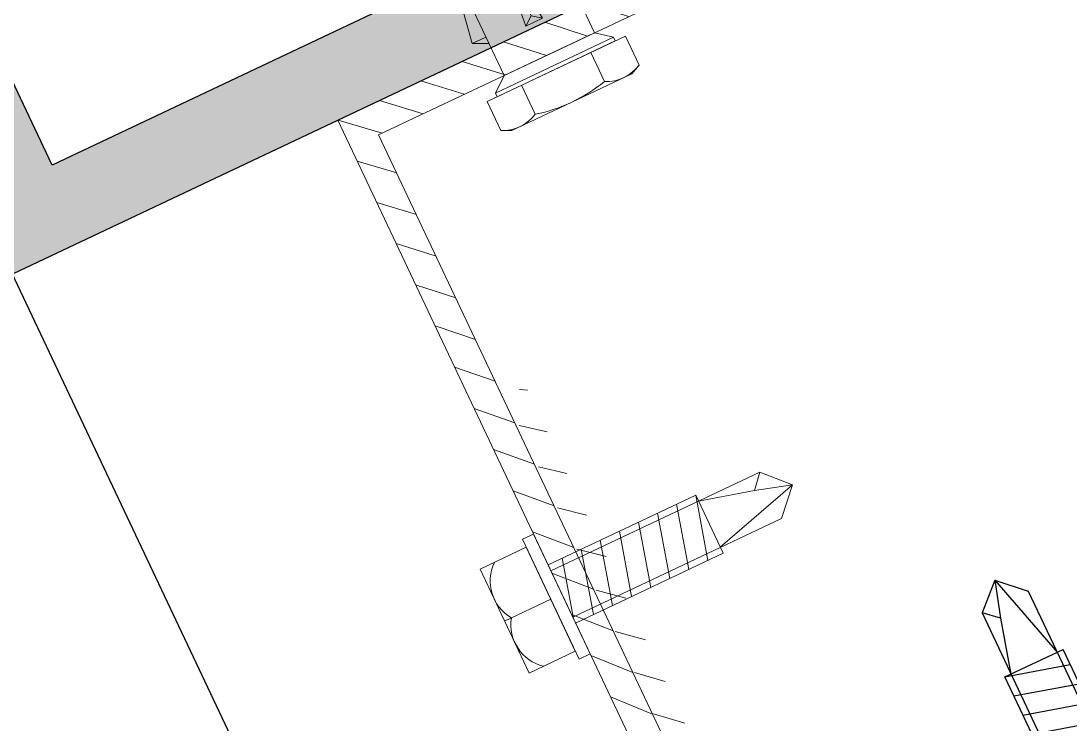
# Model space of a CAD drawing. Header units: metres. Extents: x 678805 to 1359287, y 2747329 to 5497370.
# Drawn here: x 679728.3508 to 679728.4536, y 2748700.9634 to 2748701.0323 of the extents above; entities that cross this region are included whole.
import ezdxf

# ---------------------------------------------------------------- set-up
doc = ezdxf.new("R2010")
doc.units = ezdxf.units.M
doc.linetypes.add('XREF_MON_SFT_TREES$0$HIDDEN', pattern=[0.375, 0.25, -0.125])
for name, color, linetype in [('00_XREF_MON_HSC_PAVEMENT', 7, 'Continuous'), ('00_XREF_TWQ_BUILDINGS', 7, 'Continuous'), ('00_XREF_TWQ_SFT_TREES', 7, 'Continuous'), ('XREF_MON_BUILDINGS$0$00-Modulos DEFINIDOS', 7, 'Continuous'), ('XREF_MON_BUILDINGS$0$02-L-01_Structure', 2, 'Continuous'), ('XREF_MON_BUILDINGS$0$02-L-01_Structure t2', 7, 'Continuous'), ('XREF_MON_BUILDINGS$0$02-L-01_Struture aux', 4, 'Continuous'), ('XREF_MON_BUILDINGS$0$02-L-Insulation', 252, 'Continuous'), ('XREF_MON_BUILDINGS$0$02-L-INT Panel', 5, 'Continuous'), ('XREF_MON_SFT_TREES$0$SL_TREE_CANOPY', 251, 'XREF_MON_SFT_TREES$0$HIDDEN')]:
    doc.layers.add(name, color=color, linetype=linetype)
for name, color, linetype, true_color in [('XREF_MON_BUILDINGS$0$0-WIPEOUTS', 7, 'Continuous', 0xffffff), ('XREF_MON_BUILDINGS$0$02-KL-06 Food_Kiosks', 7, 'Continuous', 0xdf5911), ('XREF_MON_SFT_TREES$0$SL_TREE_ALBIZIA_LEBBECK', 7, 'Continuous', 0xa3a300)]:
    doc.layers.add(name, color=color, linetype=linetype, true_color=true_color)
for name, color, linetype, lineweight in [('XREF_MON_BUILDINGS$0$02-H-251', 251, 'Continuous', 0), ('XREF_MON_BUILDINGS$0$02-L-01_Structure L', 7, 'Continuous', 5), ('XREF_MON_BUILDINGS$0$02-L-01_Structure T', 8, 'Continuous', 5)]:
    doc.layers.add(name, color=color, linetype=linetype, lineweight=lineweight)
doc.layers.add('XREF_MON_HSC_PAVEMENT$0$03-TR-Pavement_02_Sealed Gravel', color=7, linetype='Continuous', lineweight=5, true_color=0x38321e)
doc.layers.add('XREF_MON_HSC_PAVEMENT$0$03-TR-Pavement_06_Concrete Slab in situ', color=7, linetype='Continuous', lineweight=9, true_color=0xf7f7f7)
doc.layers.get('XREF_MON_BUILDINGS$0$02-KL-06 Food_Kiosks').off()
doc.layers.get('XREF_MON_SFT_TREES$0$SL_TREE_ALBIZIA_LEBBECK').off()
doc.linetypes.add('XREF_MON_BUILDINGS$0$BATTING', pattern='A,0.0001,-0.1,[134,ltypeshp.shx,S=0.1,R=0,X=-0.1,Y=0],-0.2,[134,ltypeshp.shx,S=0.1,R=180,X=0.1,Y=0],-0.1', length=0.4001)

# ---------------------------------------------------------------- blocks, each defined once
blk = doc.blocks.new('XREF_MON_BUILDINGS$0$modulo kiosco')
at = {"layer": 'XREF_MON_BUILDINGS$0$0-WIPEOUTS', "true_color": 0xfcfcfc}
h = blk.add_hatch(color=7, dxfattribs=at)
h.dxf.hatch_style = 1
h.paths.add_polyline_path([(119.6986085139215, -61.62058441969566), (119.6986085125245, -56.82058442011476), (124.4986085132696, -56.82058442058042), (124.4986085123383, -61.62058442132547)])
blk = doc.blocks.new('XREF_MON_BUILDINGS$0$PILAR STRUCTURE')
at = {"layer": 'XREF_MON_BUILDINGS$0$02-L-01_Structure', "linetype": 'Continuous'}
h = blk.add_hatch(dxfattribs=at)
h.set_pattern_fill('ANGLE', color=252)
h.set_pattern_definition([(0, (-144.6596111481284, 18.56842418532225), (0, 6.985), [5.08, -1.905]), (90, (-144.6596111481284, 18.56842418532225), (-6.985, 4.277078946022131e-16), [5.08, -1.905])])
h.paths.add_polyline_path([(-0.0800000000000125, -0.08000000000000185), (0.07999999999998408, -0.08000000000000185), (0.07999999999998408, 0.0799999999999983), (-0.0800000000000125, 0.0799999999999983)])
h.paths.add_polyline_path([(-0.07200000000000273, -0.07200000000000273), (0.0719999999999743, -0.07200000000000273), (0.0719999999999743, 0.07199999999999918), (-0.07200000000000273, 0.07199999999999918)], flags=16)
h = blk.add_hatch(color=252, dxfattribs=at)
h.dxf.hatch_style = 1
h.paths.add_polyline_path([(-0.07200000000000273, -0.07200000000000273), (0.0719999999999743, -0.07200000000000273), (0.0719999999999743, 0.07199999999999918), (-0.07200000000000273, 0.07199999999999918)], flags=16)
h.paths.add_polyline_path([(-0.0800000000000125, -0.08000000000000185), (0.07999999999998408, -0.08000000000000185), (0.07999999999998408, 0.0799999999999983), (-0.0800000000000125, 0.0799999999999983)])
for points in [[(-0.0800000000000125, -0.08000000000000185), (0.07999999999998408, -0.08000000000000185), (0.07999999999998408, 0.0799999999999983), (-0.0800000000000125, 0.0799999999999983)], [(-0.07200000000000273, -0.07200000000000273), (0.0719999999999743, -0.07200000000000273), (0.0719999999999743, 0.07199999999999918), (-0.07200000000000273, 0.07199999999999918)]]:
    blk.add_lwpolyline(points, close=True, dxfattribs=at)
blk = doc.blocks.new('XREF_MON_BUILDINGS$0$ULMA_Escuadra40x80_Seccion')
at = {"layer": 'XREF_MON_BUILDINGS$0$02-H-251', "ltscale": 125}
h = blk.add_hatch(dxfattribs=at)
h.set_pattern_fill('ANSI31', color=256, scale=0.001, angle=360, style=0)
h.set_pattern_definition([(45, (0, 0), (-0.002245064030267288, 0.002245064030267289), [])])
h.paths.add_polyline_path([(0, 0.0799999999994725), (0.002999999989697244, 0.0799999999994725), (0.002999999989697244, 0.002999999999701686), (0.03999999999359716, 0.002999999999701686), (0.03999999999359716, 0), (0, 0)])
at = {"layer": 'XREF_MON_BUILDINGS$0$02-L-01_Structure L', "linetype": 'Continuous'}
blk.add_lwpolyline([(0, 0.0799999999994725), (0.002999999989697244, 0.0799999999994725), (0.002999999989697244, 0.002999999999701686), (0.03999999999359716, 0.002999999999701686), (0.03999999999359716, 0), (0, 0)], close=True, dxfattribs=at)
blk = doc.blocks.new('XREF_MON_BUILDINGS$0$ULMA_Autotaladrante')
at = {"layer": 'XREF_MON_BUILDINGS$0$02-L-01_Structure T', "color": 252}
for p, q in [((0.006200000001172157, 0.005629165124673818), (0.001200000000153523, 0.005629165124673818)), ((0, 0.003150000000232467), (-0.01600000000325963, 0.003150000000232467)), ((-0.01600000000325963, -0.003149999999777719), (-0.01600000000325963, 0.003150000000232467)), ((-0.01600000000325963, -0.003149999999777719), (-0.01434631468237058, 0.003150000000232467)), ((-0.01393224676803584, -0.003149999999777719), (-0.01227856144714679, 0.003150000000232467)), ((-0.0118644935323573, -0.003149999999777719), (-0.01021080821146825, 0.003150000000232467)), ((-0.00979674029713351, -0.003149999999777719), (-0.008143054976244457, 0.003150000000232467)), ((-0.00772898706190972, -0.003149999999777719), (-0.006075301741020667, 0.003150000000232467)), ((-0.005661233826231182, -0.003149999999777719), (-0.004007548505342129, 0.003150000000232467)), ((-0.003593480591007392, -0.003149999999777719), (-0.001939795270118339, 0.003150000000232467)), ((-0.02500000000509317, 2.273736754432321e-13), (-0.02263469026956955, 0.00250000000005457)), ((-0.02500000000509317, 2.273736754432321e-13), (-0.01600000000325963, 0.00250000000005457)), ((-0.02263469026956955, 0.00250000000005457), (0, 0.00250000000005457)), ((-0.001525727355783602, -0.003149999999777719), (0, 0.002662522019363678)), ((-0.02500000000509317, 2.273736754432321e-13), (-0.02263469026956955, -0.002499999999599822)), ((-0.02500000000509317, 2.273736754432321e-13), (-0.02139930772136722, -0.001093663805477263)), ((0.006200000001172157, 2.273736754432321e-13), (0.001200000000153523, 2.273736754432321e-13)), ((-0.02139930772136722, -0.001093663805477263), (-0.02263469026956955, -0.002499999999599822)), ((-0.02139930772136722, -0.001093663805477263), (-0.01600000000325963, -0.002499999999599822)), ((-0.02263469026956955, -0.002499999999599822), (0, -0.002499999999599822)), ((0, -0.003149999999777719), (-0.01600000000325963, -0.003149999999777719)), ((0.006200000001172157, -0.005629165124219071), (0.001200000000153523, -0.005629165124219071))]:
    blk.add_line(p, q, dxfattribs=at)
for points in [[(0.001200000000153523, 0.006499999999959982), (0, 0.006499999999959982), (0, -0.006499999999732609), (0.001200000000153523, -0.006499999999732609)], [(0.006200000001172157, 0.005629165124673818), (0.001200000000153523, 0.005629165124673818), (0.001200000000153523, -0.005629165124219071), (0.006200000001172157, -0.005629165124219071)]]:
    blk.add_lwpolyline(points, close=True, dxfattribs=at)
for centre, start, end in [((0.001986085791031655, 0.002367525475847287), 325.8171883654993, 50.71596115511253), ((0.001986085791031655, -0.002366719792689764), 309.2667341381091, 34.16957033823044)]:
    blk.add_arc(centre, 0.004213914210367771, start, end, dxfattribs=at)
blk = doc.blocks.new('XREF_MON_BUILDINGS$0$ULMA_Montante VV')
at = {"layer": 'XREF_MON_BUILDINGS$0$02-H-251', "ltscale": 125}
h = blk.add_hatch(dxfattribs=at)
h.set_pattern_fill('ANSI31', color=256, scale=0.001, angle=450, style=0)
h.set_pattern_definition([(134.9999999999999, (-0.05125000000043656, -0.00250000000005457), (-0.002245064030267289, -0.002245064030267287), [])])
edge = h.paths.add_edge_path()
edge.add_line((-0.05095000000073924, -0.00250000000005457), (0.04844999999841093, -0.00250000000005457))
edge.add_arc((0.04844999999841093, -0.002200000000129876), 0.0003, 270, 360)
edge.add_line((0.04874999999992724, -0.002200000000129876), (0.04874999999992724, -0.0003000000001520675))
edge.add_arc((0.04844999999841093, -0.0003000000001520675), 0.0003, 0, 90)
edge.add_line((0.04844999999841093, 0), (0, 0))
edge.add_line((0, 0), (0, 0.05719999999996617))
edge.add_arc((-0.0003000000015163096, 0.05719999999996617), 0.0003, 0, 90)
edge.add_line((-0.0003000000015163096, 0.05749999999989086), (-0.002200000000811997, 0.05749999999989086))
edge.add_arc((-0.002200000000811997, 0.05719999999996617), 0.0003, 90, 180)
edge.add_line((-0.002500000000509317, 0.05719999999996617), (-0.002500000000509317, 0))
edge.add_line((-0.002500000000509317, 0), (-0.05095000000073924, 0))
edge.add_arc((-0.05095000000073924, -0.0003000000001520675), 0.0003, 90, 180)
edge.add_line((-0.05125000000043656, -0.0003000000001520675), (-0.05125000000043656, -0.002200000000129876))
edge.add_arc((-0.05095000000073924, -0.002200000000129876), 0.0003, 180, 270)
blk = doc.blocks.new('XREF_MON_BUILDINGS$0$modul 28 ulma')
at = {"layer": 'XREF_MON_BUILDINGS$0$02-L-Insulation', "linetype": 'XREF_MON_BUILDINGS$0$BATTING', "ltscale": 0.08}
blk.add_line((0.08666075814691553, 0.08663730668886907), (0.08666075814905091, 4.705362389799463), dxfattribs=at)
at = {"layer": 'XREF_MON_BUILDINGS$0$02-L-01_Structure', "linetype": 'Continuous', "xscale": -1, "rotation": 180}
blk.add_blockref('XREF_MON_BUILDINGS$0$PILAR STRUCTURE', (0.2000273918976969, 0.2000039404392675), dxfattribs=at)
at = {"layer": 'XREF_MON_BUILDINGS$0$02-L-01_Struture aux', "xscale": -1}
for name, p, rotation in [('XREF_MON_BUILDINGS$0$ULMA_Montante VV', (0.03123007770152554, 0.2140284142631024), 269.9999999998918), ('XREF_MON_BUILDINGS$0$ULMA_Autotaladrante', (0.06856457053766704, 0.2085284142746443), 89.99051789069786), ('XREF_MON_BUILDINGS$0$ULMA_Autotaladrante', (0.06856457053766701, 0.2085284142746443), 89.99051789069786), ('XREF_MON_BUILDINGS$0$ULMA_Escuadra40x80_Seccion', (0.1200273918946736, 0.211528439398137), 89.99999999989186)]:
    blk.add_blockref(name, p, dxfattribs=dict(at, rotation=rotation))
blk = doc.blocks.new('XREF_MON_BUILDINGS$0$ULMA_Anclaje fijacion a forjado y a cerramiento base')
at = {"layer": 'XREF_MON_BUILDINGS$0$02-L-01_Structure T', "linetype": 'Continuous'}
for p, q in [((0.001999999680265319, 0.007505513633077499), (0.0059194662826485, 0.007505513633077499)), ((0.001999999680265319, -0.007505513666728802), (0.001999999680265319, 0.007505513633077499)), ((0.006499999683001079, 0.00650000033328979), (0.0059194662826485, 0.007505513633077499)), ((-0.07549999996990664, 0.004900000054021802), (-0.06990192376542836, 0.006400000053872645)), ((-0.0605980761902174, 0.006400000053872645), (-0.06990192376542836, 0.006400000053872645)), ((-0.06990192376542836, 0.006400000053872645), (-0.06990192376542836, 0.006000000053973054)), ((-0.0605980761902174, 0.006400000053872645), (-0.0605980761902174, 0.006000000053973054)), ((-0.06059807618294144, 0.006400000053872645), (-0.05799999996816041, 0.004900000054021802)), ((-0.04149999997025589, 0.004900000054021802), (-0.03590192376577761, 0.006400000053872645)), ((-0.01999999996769475, 0.006400000053872645), (-0.03590192376577761, 0.006400000053872645)), ((-0.03590192376577761, 0.006400000053872645), (-0.03590192376577761, 0.006000000053973054)), ((-0.01999999996769475, 0.006400000053872645), (-0.01999999996769475, 0.006000000053973054)), ((-0.01849999996920815, 0.004900000054021802), (-0.01999999996769475, 0.006400000053872645)), ((-0.005200000319746323, 0.006399999982932059), (-0.01587305490102153, 0.004899999983081216)), ((-0.005199999970500357, 0.004900000054021802), (-0.005199999970500357, 0.006400000053872645)), ((-0.005199999970500357, 0.006400000053872645), (-0.004333974560722709, 0.004900000054021802)), ((0.001500000034866389, 0.006400000053872645), (2.91038304567337e-11, 0.004900000054021802)), ((0.002000000029511284, 0.006400000053872645), (0.001500000034866389, 0.006400000053872645)), ((0.001500000034866389, 5.411493475548923e-11), (0.001500000034866389, 0.006400000053872645)), ((0.002000000029511284, 5.411493475548923e-11), (0.002000000029511284, 0.006400000053872645)), ((0.006499999683001079, -0.006499999667084921), (0.006499999683001079, 0.00650000033328979)), ((-0.05990525586821605, 0.006000000053973054), (-0.07139474408904789, 0.006000000053973054)), ((-0.07139474408904789, 0.006000000053973054), (-0.07139474408904789, 0.004900000054021802)), ((-0.07139474408904789, 0.006000000053973054), (-0.07139474408904789, 0.004900000054021802)), ((-0.05990525586821605, 0.006000000053973054), (-0.05990525586821605, 0.004900000054021802)), ((-0.01959999997052364, 0.006000000053973054), (-0.03739474408939714, 0.006000000053973054)), ((-0.03739474408939714, 0.006000000053973054), (-0.03739474408939714, 0.004900000054021802)), ((-0.01959999997052364, 0.004900000054021802), (-0.01959999997052364, 0.006000000053973054)), ((-0.09499999996478437, 0.004900000054021802), (-0.09799999996903352, 0.001900000053865369)), ((-0.05639999997220002, 0.004900000040834129), (-0.09499999997206032, 0.004900000040834129)), ((-0.09500000016123522, 0.003800290978233534), (-0.09500000016123522, 0.004899999999906868)), ((-0.07599999997182749, 0.003600000040933082), (-0.07599999997182749, 0.004900000040834129)), ((-0.07549999996990664, 0.004266025754077418), (-0.07549999996990664, 0.004900000054021802)), ((-0.05702020314492984, 0.004400000053919939), (-0.07499999996798579, 0.004400000053919939)), ((-0.05799999999726424, 0.004899999999906868), (-0.05799999999726424, 0.004399999999805004)), ((-0.0569999999643187, 0.004600000053869735), (-0.0569999999643187, 0.004900000054021802)), ((-0.05639999997220002, 0.003000000040628947), (-0.05639999997220002, 0.004900000040834129)), ((-0.05479999996896368, 0.004900000040834129), (-0.05594999997265404, 0.004236047240738117)), ((-0.0539999999673455, 0.004900000040834129), (-0.05479999996896368, 0.004900000040834129)), ((-0.05479999996896368, 0.003000000040628947), (-0.05479999996896368, 0.004900000040834129)), ((-0.0539999999673455, 0.003000000040628947), (-0.0539999999673455, 0.004900000040834129)), ((-0.05239999997138511, 0.004900000040834129), (-0.05354999996779952, 0.004236047240738117)), ((-0.05239999997138511, 0.003000000040628947), (-0.05239999997138511, 0.004900000040834129)), ((-0.05159999996976694, 0.004900000040834129), (-0.05239999997138511, 0.004900000040834129)), ((-0.05159999996976694, 0.003000000040628947), (-0.05159999996976694, 0.004900000040834129)), ((-0.04999999997380655, 0.004900000040834129), (-0.05114999997022096, 0.004236047240738117)), ((-0.04919999997218838, 0.004900000040834129), (-0.04999999997380655, 0.004900000040834129)), ((-0.04999999997380655, 0.003000000040628947), (-0.04999999997380655, 0.004900000040834129)), ((-0.04919999997218838, 0.003000000040628947), (-0.04919999997218838, 0.004900000040834129)), ((-0.04759999996895203, 0.004900000040834129), (-0.0487499999726424, 0.004236047240738117)), ((-0.04759999996895203, 0.003000000040628947), (-0.04759999996895203, 0.004900000040834129)), ((-0.04679999996733386, 0.004900000040834129), (-0.04759999996895203, 0.004900000040834129)), ((-0.04679999996733386, 0.003000000040628947), (-0.04679999996733386, 0.004900000040834129)), ((-0.04519999997137347, 0.004900000040834129), (-0.04634999996778788, 0.004236047240738117)), ((-0.0443999999697553, 0.004900000040834129), (-0.04519999997137347, 0.004900000040834129)), ((-0.04519999997137347, 0.003000000040628947), (-0.04519999997137347, 0.004900000040834129)), ((-0.0443999999697553, 0.003000000040628947), (-0.0443999999697553, 0.004900000040834129)), ((-0.04279999997379491, 0.004900000040834129), (-0.04394999997020932, 0.004236047240738117)), ((2.91038304567337e-11, 0.004900000054021802), (-0.04279999996651895, 0.004900000054021802)), ((-0.04279999997379491, 0.003000000040628947), (-0.04279999997379491, 0.004900000040834129)), ((-0.04199999996490078, 0.004900000054021802), (-0.04199999996490078, 0.002243997654204577)), ((-0.04149999997025589, 0.004266025478955271), (-0.04149999997025589, 0.004900000054021802)), ((-0.017520182816952, 0.004400000053919939), (-0.04099999996833503, 0.004400000053919939)), ((-0.01849999996920815, 0.004900000054021802), (-0.01849999996920815, 0.004400000053919939)), ((-0.01749999996536644, 0.004900000054021802), (-0.01749999996536644, 0.001469047654154565)), ((2.91038304567337e-11, 5.411493475548923e-11), (2.91038304567337e-11, 0.004900000054021802)), ((-0.09500000016123522, 0.003800290978233534), (-0.09800000016548438, 0.001649701530368475)), ((-0.09800000016548438, 0.0009425947491763509), (-0.09500000016123522, 0.00309318419704141)), ((-0.07949999999982538, 0.003800290978233534), (-0.09500000016123522, 0.003800290978233534)), ((-0.07950095342675922, 0.00309318419704141), (-0.09500000000116415, 0.00309318419704141)), ((-0.09500000016123522, 0.001212165931974596), (-0.09500000016123522, 0.00309318419704141)), ((-0.07921132486808347, 0.003735412722562614), (-0.07949999999982538, 0.003800290978233534)), ((-0.07949999999982538, 0.00309318419704141), (-0.07921132486808347, 0.003158062453167076)), ((-0.07899999999790452, 0.003446737587637472), (-0.07921132486808347, 0.003735412722562614)), ((-0.07921132486808347, 0.003158062453167076), (-0.07899999999790452, 0.003446737587637472)), ((-0.05799999996816041, 0.003600000054120756), (-0.07597979684214806, 0.003600000054120756)), ((-0.01849999996920815, 0.003600000054120756), (-0.04197979586751899, 0.003600000054120756)), ((0.001999999680265319, 0.003752758733298833), (0.0059194662826485, 0.003752758733298833)), ((-0.04279999997379491, 0.003000000040628947), (-0.07679999997344567, 0.003000000040628947)), ((-0.07679999997344567, 0.0004999963407499308), (-0.07679999997344567, 0.003000000040628947)), ((-0.07519999997020932, 0.0004999878656235524), (-0.07519999997020932, 0.003000000040628947)), ((-0.07439999996859115, 0.000499983615554811), (-0.07439999996859115, 0.003000000040628947)), ((-0.07279999997263076, 0.0004999751408831798), (-0.07279999997263076, 0.003000000040628947)), ((-0.07199999997101258, 0.0004999709158255428), (-0.07199999997101258, 0.003000000040628947)), ((-0.07039999996777624, 0.0007838919409550726), (-0.07039999996777624, 0.003000000040628947)), ((-0.06959999997343402, 0.003000000040628947), (-0.06959999997343402, -3.774075094042928e-05)), ((-0.06799999997019768, 0.001888627379230456), (-0.06799999997019768, 0.003000000054271368)), ((-0.0671999999685795, 0.002098475703860458), (-0.0671999999685795, 0.003000000054271368)), ((-0.0671999999685795, 0.001074557454103342), (-0.0671999999685795, 0.002098475703860458)), ((-0.06559999996534316, 0.002250000054118573), (-0.06559999996534316, 0.003000000054271368)), ((-0.06559999996534316, 0.001250000053914846), (-0.06559999996534316, 0.002250000054118573)), ((-0.06479999997100094, 0.002250000054118573), (-0.06479999997100094, 0.003000000054271368)), ((-0.06479999997100094, 0.001250000053914846), (-0.06479999997100094, 0.002250000054118573)), ((-0.0631999999677646, 0.002250000054118573), (-0.0631999999677646, 0.003000000054271368)), ((-0.0631999999677646, 0.001250000053914846), (-0.0631999999677646, 0.002250000054118573)), ((-0.05863006513391156, 0.002250000000458385), (-0.06250000033469405, 0.002250000000458385)), ((-0.06239999996614642, 0.002250000054118573), (-0.06239999996614642, 0.003000000054271368)), ((-0.06079999997018604, 0.002250000054118573), (-0.06079999997018604, 0.003000000054271368)), ((-0.05999999996856786, 0.002250000054118573), (-0.05999999996856786, 0.003000000054271368)), ((-0.05839999996533152, 0.002246470569389203), (-0.05839999996533152, 0.003000000054271368)), ((-0.0575999999709893, 0.002178927737077174), (-0.0575999999709893, 0.003000000054271368)), ((-0.05599999996775296, 0.001773728350144665), (-0.05599999996775296, 0.003000000054271368)), ((-0.05519999996613478, 0.001419681868355838), (-0.05519999996613478, 0.003000000054271368)), ((-0.05359999997017439, 0.0003147642983094556), (-0.05359999997017439, 0.003000000040628947)), ((-0.05279999996855622, 4.092726157978177e-11), (-0.05279999996855622, 0.003000000040628947)), ((-0.05119999997259583, 4.092726157978177e-11), (-0.05119999997259583, 0.003000000040628947)), ((-0.05039999997097766, 4.092726157978177e-11), (-0.05039999997097766, 0.003000000040628947)), ((-0.04879999996774131, 0.002250000054118573), (-0.04879999996774131, 0.003000000054271368)), ((-0.04879999996774131, 0.001250000053914846), (-0.04879999996774131, 0.00262500005419497)), ((-0.0479999999733991, 4.092726157978177e-11), (-0.0479999999733991, 0.003000000040628947)), ((-0.04238871808775002, 0.002249999982723239), (-0.04750000033527613, 0.002249999982723239)), ((-0.04639999997016275, 0.002250000054118573), (-0.04639999997016275, 0.003000000054271368)), ((-0.04559999996854458, 0.002250000054118573), (-0.04559999996854458, 0.003000000054271368)), ((-0.04399999996530823, 0.002250000054118573), (-0.04399999996530823, 0.003000000054271368)), ((-0.04399999996530823, 0.002250000054118573), (-0.04399999996530823, 0.003000000054271368)), ((-0.09799999996903352, 5.411493475548923e-11), (-0.09799999996903352, 0.001900000053865369)), ((-0.09500000000116415, 0.001212165931974596), (-0.09598054861999117, 0.0003815084141933767)), ((-0.08050000000366708, 0.001212165931974596), (-0.09500000000116415, 0.001212165931974596)), ((-0.08050000031653326, 0.0007878340506977111), (-0.08050000031653326, 0.001212165915148944)), ((-0.06799999997019768, 0.0008294746289720933), (-0.06799999997019768, 0.001888627379230456)), ((-0.0671999999685795, 4.092726157978177e-11), (-0.0671999999685795, 0.001074557440915669)), ((-0.06559999997261912, 4.092726157978177e-11), (-0.06559999997261912, 0.001250000040727173)), ((-0.06479999997100094, 4.092726157978177e-11), (-0.06479999997100094, 0.001250000040727173)), ((-0.0631999999677646, 4.092726157978177e-11), (-0.0631999999677646, 0.001250000040727173)), ((-0.05863006513391156, 0.001250000000254659), (-0.06249989908974385, 0.001250000000254659)), ((-0.06239999997342238, 4.092726157978177e-11), (-0.06239999997342238, 0.001250000040727173)), ((-0.06079999997018604, 4.092726157978177e-11), (-0.06079999997018604, 0.001250000040727173)), ((-0.05999999996856786, 4.092726157978177e-11), (-0.05999999996856786, 0.001250000040727173)), ((-0.05839999997260747, 4.092726157978177e-11), (-0.05839999997260747, 0.001245927241143363)), ((-0.0575999999709893, -0.002999999959229172), (-0.0575999999709893, 0.001167863121281698)), ((-0.04879999996774131, 4.092726157978177e-11), (-0.04879999996774131, 0.001250000040727173)), ((-0.04238871799316257, 0.001249999982974259), (-0.04749997836916009, 0.001249999982974259)), ((-0.04639999997016275, 4.092726157978177e-11), (-0.04639999997016275, 0.001250000040727173)), ((-0.04559999996854458, 4.092726157978177e-11), (-0.04559999996854458, 0.001250000040727173)), ((-0.04399999997258419, 4.092726157978177e-11), (-0.04399999997258419, 0.001250000040727173)), ((-0.04399999997258419, 4.092726157978177e-11), (-0.04399999997258419, 0.001250000040727173)), ((-0.04199999996490078, 0.001243073279056262), (-0.04199999996490078, 0.0009690476540527015)), ((-0.09799999999813735, 0), (-0.09799999999813735, -0.001900000000205182)), ((-0.07238871805748204, 0.0005000000005566108), (-0.07750000029773219, 0.0005000000005566108)), ((-0.07238871783920331, 0.0005000000005566108), (-0.07749997821520083, 0.0005000000005566108)), ((-0.07039999996777624, 0.0002553429039835464), (-0.07039999996777624, 0.0007838919541427458)), ((-0.06799999997019768, 4.092726157978177e-11), (-0.06799999997019768, 0.0008294746157844202)), ((-0.06799999997019768, 4.092726157978177e-11), (-0.06799999997019768, -0.0007950077156237967)), ((-0.0671999999685795, 4.092726157978177e-11), (-0.0671999999685795, -0.001052696669376019)), ((-0.06559999997261912, 4.092726157978177e-11), (-0.06559999997261912, -0.001249999959327397)), ((-0.06479999997100094, 4.092726157978177e-11), (-0.06479999997100094, -0.001249999959327397)), ((-0.0631999999677646, 4.092726157978177e-11), (-0.0631999999677646, -0.001249999959327397)), ((-0.06239999997342238, 4.092726157978177e-11), (-0.06239999997342238, -0.001249999959327397)), ((-0.06079999997018604, 4.092726157978177e-11), (-0.06079999997018604, -0.001249999959327397)), ((-0.05999999996856786, 4.092726157978177e-11), (-0.05999999996856786, -0.002999999959229172)), ((-0.05839999997260747, 4.092726157978177e-11), (-0.05839999997260747, -0.002999999959229172)), ((-0.05599999996775296, 4.092726157978177e-11), (-0.05599999996775296, 0.0006941365782040521)), ((-0.05599999996775296, 4.092726157978177e-11), (-0.05599999996775296, -0.002999999959229172)), ((-0.05519999997341074, 0.0002712911496018933), (-0.05519999997341074, -0.002999999959229172)), ((-0.05279999996855622, 4.092726157978177e-11), (-0.05279999996855622, -0.0002712910677473701)), ((-0.05119999997259583, 4.092726157978177e-11), (-0.05119999997259583, -0.0009957987340385444)), ((-0.05039999997097766, 4.092726157978177e-11), (-0.05039999997097766, -0.001172616259282222)), ((-0.04879999996774131, 4.092726157978177e-11), (-0.04879999996774131, -0.001249999959327397)), ((-0.0479999999733991, 4.092726157978177e-11), (-0.0479999999733991, -0.001249999959327397)), ((-0.04639999997016275, 4.092726157978177e-11), (-0.04639999997016275, -0.001249999959327397)), ((-0.04559999996854458, 4.092726157978177e-11), (-0.04559999996854458, -0.001249999959327397)), ((-0.04399999997258419, 4.092726157978177e-11), (-0.04399999997258419, -0.001249999959327397)), ((-0.04399999997258419, 4.092726157978177e-11), (-0.04399999997258419, -0.002999999959229172)), ((-0.04049836142075947, 0.0009690476540527015), (-0.04197979586751899, 0.0009690476540527015)), ((-0.03124687392119085, 0.0009690476540527015), (-0.03803526836418314, 0.0009690476540527015)), ((-0.03186602826463059, 0.0004999956327083055), (-0.03561142804392148, 0.0005000794471925474)), ((-0.03561128240835387, 0.0005000000001018634), (-0.03186602558707818, 0.0005000000001018634)), ((-0.02819999996427214, 0.0009690476540527015), (-0.03075312601140467, 0.0009690476540527015)), ((-0.02819999996427214, 0.0009690476540527015), (-0.02799999996932456, 0.0007690476541029057)), ((-0.02819999996427214, 0.0009690476540527015), (-0.02819999996427214, -0.003599999945890886)), ((-0.02779999996710103, 0.0009690476540527015), (-0.02799999996932456, 0.0007690476541029057)), ((-0.02799999996932456, 0.0007690476541029057), (-0.02799999996932456, -0.003599999945890886)), ((-0.02779999996710103, 0.0009690476540527015), (-0.02779999996710103, -0.003599999945890886)), ((-0.01799999996728729, 0.0009690476540527015), (-0.02779999996710103, 0.0009690476540527015)), ((-0.004333974917244632, 0.000915883743800805), (-0.01587305490102153, -1.682565198279917e-11)), ((-0.01587305455177557, 5.411493475548923e-11), (-0.005199999970500357, 5.411493475548923e-11)), ((-0.004333974560722709, 0.0009158838147413917), (-0.005199999970500357, 5.411493475548923e-11)), ((-0.004333974560722709, -0.0009158837065115222), (-0.005199999970500357, 5.411493475548923e-11)), ((-0.004333974560722709, -0.0009158837065115222), (-0.004333974560722709, 0.0009158838147413917)), ((0, 0), (0, -0.004899999999906868)), ((0.001499999998486601, 0), (0.001499999998486601, -0.006400000000212458)), ((0.002000000000407454, 0), (0.002000000000407454, -0.006400000000212458)), ((-0.09799999999813735, -0.0009425947491763509), (-0.09500000000116415, -0.003093184197496157)), ((-0.09500000000116415, -0.001212165932429343), (-0.09598054861999117, -0.0003815084141933767)), ((-0.07238871791923884, -0.0005000000001018634), (-0.07750000016676495, -0.0005000000001018634)), ((-0.07238871795561863, -0.0004999999991923687), (-0.07749997833161615, -0.0004999999991923687)), ((-0.07679999997344567, -0.0004999999591746018), (-0.07679999997344567, -0.002999999959229172)), ((-0.07519999997020932, -0.0004999999591746018), (-0.07519999997020932, -0.002999999959229172)), ((-0.07439999996859115, -0.0004999999591746018), (-0.07439999996859115, -0.002999999959229172)), ((-0.07279999997263076, -0.0004999999591746018), (-0.07279999997263076, -0.002999999959229172)), ((-0.07199999997101258, -0.0004999999591746018), (-0.07199999997101258, -0.002999999959229172)), ((-0.07039999996777624, -0.0008117044189930311), (-0.07039999996777624, -0.002999999959229172)), ((-0.05359999997017439, -0.0009432666124666866), (-0.05359999997017439, -0.002999999959229172)), ((-0.0318660280900076, -0.0004999956499887048), (-0.0356114278692985, -0.0005000794649276941)), ((-0.03561128252476919, -0.0004999999991923687), (-0.03186602571076946, -0.0004999999991923687)), ((-0.004333974917244632, -0.0009158837774521089), (-0.01587305490102153, -1.682565198279917e-11)), ((-0.09500000000116415, -0.003800290978688281), (-0.09799999999813735, -0.001649701530368475)), ((-0.09500000000116415, -0.004899999999906868), (-0.09799999999813735, -0.001900000000205182)), ((-0.09499999997206032, -0.001212165891502082), (-0.09499999997206032, -0.003093184156568896)), ((-0.08249999999679858, -0.001212165932429343), (-0.09500000000116415, -0.001212165932429343)), ((-0.06960000032267999, -0.001128624259763455), (-0.06960000032267999, -0.003000000016982085)), ((-0.06799999997019768, -0.001859274363141594), (-0.06799999997019768, -0.002999999946041498)), ((-0.06049997165246168, -0.001250034919394238), (-0.06561142800637754, -0.001249920534974081)), ((-0.05279999996855622, -0.001419681760580715), (-0.05279999996855622, -0.002999999946041498)), ((-0.05119999996531988, -0.002030796920735156), (-0.05119999996531988, -0.002999999946041498)), ((-0.04550000053859549, -0.001249999999799911), (-0.04936993554292712, -0.001249999999799911)), ((-0.04279999998107087, -0.003000000000156433), (-0.07679999998072162, -0.003000000000156433)), ((-0.0671999999685795, -0.002079642608805443), (-0.0671999999685795, -0.002999999946041498)), ((-0.0656112825818127, -0.002249999999548891), (-0.06049998287926428, -0.002249999999548891)), ((-0.06559999996534316, -0.002249999945888703), (-0.06559999996534316, -0.002999999946041498)), ((-0.06479999997100094, -0.002249999945888703), (-0.06479999997100094, -0.002999999946041498)), ((-0.0631999999677646, -0.002249999945888703), (-0.0631999999677646, -0.002999999946041498)), ((-0.06239999996614642, -0.002249999945888703), (-0.06239999996614642, -0.002999999946041498)), ((-0.06079999997018604, -0.002249999945888703), (-0.06079999997018604, -0.002999999946041498)), ((-0.05639999997947598, -0.003000000000156433), (-0.05639999997947598, -0.004899999999906868)), ((-0.05479999998351559, -0.003000000000156433), (-0.05479999998351559, -0.004899999999906868)), ((-0.05399999998189742, -0.003000000000156433), (-0.05399999998189742, -0.004899999999906868)), ((-0.05239999997138511, -0.002999999979692802), (-0.05239999997138511, -0.004899999979897984)), ((-0.05159999996976694, -0.002999999979692802), (-0.05159999996976694, -0.004899999979897984)), ((-0.05039999997097766, -0.002183035096095409), (-0.05039999997097766, -0.002999999946041498)), ((-0.04999999997380655, -0.002999999979692802), (-0.04999999997380655, -0.004899999979897984)), ((-0.04550000033486867, -0.002249999999548891), (-0.04936993554292712, -0.002249999999548891)), ((-0.04919999997218838, -0.002999999979692802), (-0.04919999997218838, -0.004899999979897984)), ((-0.04879999996774131, -0.002249999945888703), (-0.04879999996774131, -0.002999999946041498)), ((-0.04799999996612314, -0.002249999945888703), (-0.04799999996612314, -0.002999999946041498)), ((-0.04759999996895203, -0.002999999959229172), (-0.04759999996895203, -0.004899999959434354)), ((-0.04679999996733386, -0.002999999959229172), (-0.04679999996733386, -0.004899999959434354)), ((-0.04639999997016275, -0.002249999945888703), (-0.04639999997016275, -0.002999999946041498)), ((-0.04559999996854458, -0.002249999945888703), (-0.04559999996854458, -0.002999999946041498)), ((-0.04519999997137347, -0.002999999959229172), (-0.04519999997137347, -0.004899999959434354)), ((-0.0443999999697553, -0.002999999959229172), (-0.0443999999697553, -0.004899999959434354)), ((-0.04399999996530823, -0.002249999945888703), (-0.04399999996530823, -0.002999999946041498)), ((-0.04279999997379491, -0.002999999959229172), (-0.04279999997379491, -0.004899999959434354)), ((-0.07950095342675922, -0.003093184197496157), (-0.09500000000116415, -0.003093184197496157)), ((-0.09499999997206032, -0.003800290937761019), (-0.09499999997206032, -0.004899999959434354)), ((-0.07949999983975431, -0.003800290978688281), (-0.09500000000116415, -0.003800290978688281)), ((-0.07921132486808347, -0.003158062453621824), (-0.07949999999982538, -0.003093184197496157)), ((-0.07949999999982538, -0.003800290978688281), (-0.07921132486808347, -0.003735412722562614)), ((-0.07899999999790452, -0.003446737588092219), (-0.07921132486808347, -0.003158062453621824)), ((-0.07921132486808347, -0.003735412722562614), (-0.07899999999790452, -0.003446737588092219)), ((-0.07599999997910345, -0.003600000000005821), (-0.07599999997910345, -0.004899999999906868)), ((-0.05797979587805457, -0.003600000000005821), (-0.07597979685669998, -0.003600000000005821)), ((-0.0419999999794527, -0.003600000000005821), (-0.0419999999794527, -0.004899999999906868)), ((-0.01849999999831198, -0.003600000000005821), (-0.04197979589662282, -0.003600000000005821)), ((0.001999999680265319, -0.003752755266759777), (0.0059194662826485, -0.003752755266759777)), ((-0.05639999997947598, -0.004899999999906868), (-0.09499999997933628, -0.004899999999906868)), ((-0.07549999999901047, -0.004266025699962483), (-0.07549999999901047, -0.004899999999906868)), ((-0.07549999999901047, -0.004899999999906868), (-0.06990192380180815, -0.006400000000212458)), ((-0.05699999997887062, -0.004400000000259752), (-0.0749999999825377, -0.004400000000259752)), ((-0.07139474408904789, -0.004899999945791933), (-0.07139474408904789, -0.005999999945743184)), ((-0.07139474408904789, -0.004899999945791933), (-0.07139474408904789, -0.005999999945743184)), ((-0.0605980761902174, -0.006399999946097523), (-0.05799999996816041, -0.004899999945791933)), ((-0.05990525586821605, -0.004899999945791933), (-0.05990525586821605, -0.005999999945743184)), ((-0.05799999999726424, -0.004400000000259752), (-0.05799999999726424, -0.004899999999906868)), ((-0.05699999997887062, -0.004400000000259752), (-0.05699999997887062, -0.004899999999906868)), ((-0.05479999998351559, -0.004899999999906868), (-0.05594999997993, -0.004236047200265602)), ((-0.05399999998189742, -0.004899999999906868), (-0.05479999998351559, -0.004899999999906868)), ((-0.05239999997138511, -0.004899999979897984), (-0.05354999998235144, -0.004236047179801972)), ((-0.05159999996976694, -0.004899999979897984), (-0.05239999997138511, -0.004899999979897984)), ((-0.04999999997380655, -0.004899999979897984), (-0.05114999997022096, -0.004236047179801972)), ((-0.04919999997218838, -0.004899999979897984), (-0.04999999997380655, -0.004899999979897984)), ((-0.04759999996895203, -0.004899999959434354), (-0.0487499999726424, -0.004236047159338341)), ((-0.04679999996733386, -0.004899999959434354), (-0.04759999996895203, -0.004899999959434354)), ((-0.04519999997137347, -0.004899999959434354), (-0.04634999996778788, -0.004236047159338341)), ((-0.0443999999697553, -0.004899999959434354), (-0.04519999997137347, -0.004899999959434354)), ((-0.04279999998107087, -0.004899999999906868), (-0.04394999997748528, -0.004236047200265602)), ((2.91038304567337e-11, -0.004899999945791933), (-0.04279999996651895, -0.004899999945791933)), ((-0.04149999999935972, -0.004266025425295084), (-0.04149999999935972, -0.004899999999906868)), ((-0.04149999999935972, -0.004899999999906868), (-0.0359019238021574, -0.006400000000212458)), ((-0.01752018285333179, -0.004400000000259752), (-0.04099999999743886, -0.004400000000259752)), ((-0.03739474408939714, -0.004899999945791933), (-0.03739474408939714, -0.005999999945743184)), ((-0.01849999996920815, -0.004899999945791933), (-0.01999999996769475, -0.006399999946097523)), ((-0.01959999997052364, -0.004899999945791933), (-0.01959999997052364, -0.005999999945743184)), ((-0.01849999999831198, -0.004400000000259752), (-0.01849999999831198, -0.004899999999906868)), ((-0.01750000000174623, -0.004600000000209548), (-0.01750000000174623, -0.004899999999906868)), ((-0.005199999970500357, -0.006399999946097523), (-0.01587305455177557, -0.004899999945791933)), ((-0.005199999970500357, -0.004899999945791933), (-0.005199999970500357, -0.006399999946097523)), ((-0.005199999970500357, -0.006399999946097523), (-0.004333974560722709, -0.004899999945791933)), ((0.001499999998486601, -0.006400000000212458), (0, -0.004899999999906868)), ((-0.05990525586821605, -0.005999999945743184), (-0.07139474408904789, -0.005999999945743184)), ((-0.06990192376542836, -0.005999999945743184), (-0.06990192376542836, -0.006399999946097523)), ((-0.0605980761902174, -0.005999999945743184), (-0.0605980761902174, -0.006399999946097523)), ((-0.01959999997052364, -0.005999999945743184), (-0.03739474408939714, -0.005999999945743184)), ((-0.03590192376577761, -0.005999999945743184), (-0.03590192376577761, -0.006399999946097523)), ((-0.01999999996769475, -0.005999999945743184), (-0.01999999996769475, -0.006399999946097523)), ((-0.0605980761902174, -0.006399999946097523), (-0.06990192376542836, -0.006399999946097523)), ((-0.01999999996769475, -0.006399999946097523), (-0.03590192376577761, -0.006399999946097523)), ((0.002000000000407454, -0.006400000000212458), (0.001499999998486601, -0.006400000000212458)), ((0.006499999683001079, -0.006499999667084921), (0.0059194662826485, -0.007505512966872629)), ((0.001999999680265319, -0.007505513666728802), (0.0059194662826485, -0.007505513666728802))]:
    blk.add_line(p, q, dxfattribs=at)
for centre, radius, start, end in [((0.003177357582899276, 0.005629136232983001), 0.003322642399999999, 325.6168396574897, 34.38315982743712), ((-0.06949999996868428, 0.006000000053973054), 0.001, 179.9999995831184, 2.240738939747224e-06), ((-0.06709999996382976, 0.006000000053973054), 0.001, 179.9999995831184, 2.240738939747224e-06), ((-0.0646999999662512, 0.006000000053973054), 0.001, 179.9999995831184, 2.240738939747224e-06), ((-0.06229999996867264, 0.006000000053973054), 0.001, 179.9999995831184, 2.240738939747224e-06), ((-0.03549999996903352, 0.006000000053973054), 0.001, 179.9999995831184, 2.240738939747224e-06), ((-0.03549999996903352, 0.006000000053973054), 0.001, 179.9999995831184, 2.240738939747224e-06), ((-0.0326999999670079, 0.006000000053973054), 0.001, 180, 2.657620602956009e-06), ((-0.02989999996498227, 0.006000000053973054), 0.001, 180, 2.657620602956009e-06), ((-0.0270999999702326, 0.006000000053973054), 0.001, 180, 2.657620602956009e-06), ((-0.02429999996820698, 0.006000000053973054), 0.001, 180, 2.657620602956009e-06), ((-0.02149999996618135, 0.006000000053973054), 0.001, 180, 2.657620602956009e-06), ((-0.07502020407264354, 0.00340000005417096), 0.0009999999999999996, 90.00000125064498, 168.46304173404), ((-0.05799999996816041, 0.004600000053869735), 0.001, 269.9999983324734, 2.657620602956009e-06), ((-0.0560999999725027, 0.004495854840570246), 0.0002999999999999972, 179.9999995831184, 299.9999996018432), ((-0.05369999996764818, 0.004495854854212666), 0.0002999999999999972, 179.9999995831184, 299.9999996018432), ((-0.05129999997006962, 0.004495854840570246), 0.0002999999999999972, 179.9999995831184, 299.9999996018432), ((-0.04889999997249106, 0.004495854840570246), 0.0002999999999999972, 179.9999995831184, 299.9999996018432), ((-0.04649999996763654, 0.004495854840570246), 0.0002999999999999972, 179.9999995831184, 299.9999996018432), ((-0.04409999997005798, 0.004495854840570246), 0.0002999999999999972, 180, 299.9999997058804), ((-0.04099999996833503, 0.00340000005417096), 0.0009999999999999996, 90.00000125064498, 168.46304173404), ((-0.01849999996920815, 0.004600000053869735), 0.001, 269.9999983324734, 2.657620602956009e-06), ((-0.005919788716710173, 1.733042154228315e-09), 0.0124197884, 342.4126448496456, 17.58735477779235), ((-0.06250000033469405, 0.001750000000356522), 0.0004999999999999998, 90.00000208440834, 270.0116013998847), ((-0.0604999827046413, 0.001750017459926312), 0.0004999825401999999, 270.0012777422978, 90.00000416881663), ((-0.05863006513391156, -0.005249999999705324), 0.007499999999999999, 48.5903778450324, 90.00000166752666), ((-0.04750000032072421, 0.001749999982621375), 0.0004999999999999998, 90.00000208440834, 270.0025200496549), ((-0.04550000016024569, 0.001749999999901775), 0.0005, 269.9999754039819, 90.00000125064498), ((-0.04238871808775002, -0.00525000001744047), 0.007500000000000002, 61.0463102315051, 90), ((-0.05863006495928857, -0.005249999999705324), 0.006500000000000001, 48.5903778450324, 90.00000166752666), ((-0.04238871803681832, -0.005249999999250576), 0.006500000000000002, 61.04631409580072, 90), ((-0.03561128258297686, 0.007000157855600264), 0.006500000000000001, 241.0463102315051, 269.9987176720039), ((-0.01799999996728729, 0.001469047654154565), 0.0004999999999999998, 269.9999983324734, 2.657620602956009e-06), ((-0.09565735931391828, 0), 0.000499999999999996, 130.2691184803775, 229.7308815196225), ((-0.08250000031694071, 0.0007878340506977111), 0.002, 270, 0), ((-0.07750000016676495, 4.547473508864641e-13), 0.0004999999999999999, 89.9974799503451, 269.9999979155917), ((-0.07750000028318027, 4.547473508864641e-13), 0.0005, 90.00000208440834, 270.0025200496549), ((-0.07238871805748204, -0.006999999999607098), 0.007500000000000002, 61.0463102315051, 90), ((-0.05863006511208368, 0.005249999982879672), 0.006499999999999996, 306.1289274904188, 311.4096221549676), ((-0.04936993552837521, -0.005250000016985723), 0.007499999999999999, 128.1222900908017, 131.4096221549676), ((-0.04936993554292712, 0.005250000000614818), 0.006499999999999997, 228.5903778450324, 270), ((-0.03561128252476919, 0.007000157873790158), 0.007499999999999998, 241.0463007414357, 270), ((-0.03561128240835387, -0.007000157872880663), 0.0075, 90, 111.0361103108176), ((-0.03100000016274862, 0), 0.001000000000000001, 209.9997091887205, 149.9999981873691), ((-0.03100000032281969, 2.819433575496078e-11), 0.001000000000000001, 210.0000018126309, 150.0002908112796), ((-0.07238871791923884, 0.007000000000061846), 0.0075, 270, 291.0394696438425), ((-0.07238871809386183, -0.006999999999607098), 0.006499999999999999, 61.04631409580072, 90), ((-0.06561128254543291, 0.005250157873433636), 0.006500000000000001, 241.0463102315051, 269.9987176720039), ((-0.04936993554292712, 0.005250000000614818), 0.007500000000000001, 228.5903778450324, 270), ((-0.05863006511208368, 0.005249999982879672), 0.007500000000000004, 308.1222900908016, 311.4096221549676), ((-0.04936993552837521, -0.005250000016985723), 0.006499999999999999, 126.1289274904188, 131.4096221549676), ((-0.0656112825818127, 0.005250157873433636), 0.007499999999999996, 241.0463068707718, 270), ((-0.06250000016007107, -0.001749999999901775), 0.0005, 89.98839860011529, 269.9999979155917), ((-0.06049998284288449, -0.001750017459471565), 0.0004999825402000001, 269.9999958311834, 89.99871767200386), ((-0.04750000016065314, -0.001749999999901775), 0.0005, 89.9974799503451, 269.9999979155917), ((-0.04550000033486867, -0.001749999999447027), 0.0005000000000000001, 269.999998749355, 90.00002459601811), ((-0.0750202040799195, -0.003400000000056025), 0.001000000000000004, 191.5369578575029, 269.9999983324734), ((-0.05797979589988245, -0.004600000000209548), 0.001000000000000002, 11.53695900628007, 90), ((-0.04099999998288695, -0.003400000000056025), 0.000999999999999997, 191.5369578575029, 269.9999983324734), ((-0.01849999998376006, -0.004600000000209548), 0.001000000000000001, 2.657620602956009e-06, 90.00000125064498), ((0.003177357582899276, -0.005629135566778132), 0.003322642399999999, 325.6168396574897, 34.38315982743712), ((-0.06949999999778811, -0.006000000000312866), 0.001000000000000001, 2.657620602956009e-06, 179.9999995831184), ((-0.06710000000020955, -0.006000000000312866), 0.001000000000000001, 2.657620602956009e-06, 179.9999995831184), ((-0.06470000000263099, -0.006000000000312866), 0.001000000000000001, 2.657620602956009e-06, 179.9999995831184), ((-0.06229999999777647, -0.006000000000312866), 0.001000000000000001, 2.657620602956009e-06, 179.9999995831184), ((-0.05609999997977866, -0.004495854800097732), 0.0002999999999999983, 59.99999984205321, 179.9999995831184), ((-0.0536999999822001, -0.004495854800097732), 0.0002999999999999983, 59.99999984205321, 179.9999995831184), ((-0.05129999997006962, -0.004495854779634101), 0.0002999999999999983, 59.99999984205321, 179.9999995831184), ((-0.04889999997249106, -0.004495854779634101), 0.0002999999999999983, 59.99999984205321, 179.9999995831184), ((-0.04649999996763654, -0.00449585475917047), 0.0002999999999999983, 59.99999984205321, 179.9999995831184), ((-0.04409999997733394, -0.004495854800097732), 0.0002999999999999983, 59.99999984205321, 179.9999995831184), ((-0.03549999999813735, -0.006000000000312866), 0.001000000000000001, 2.657620602956009e-06, 179.9999995831184), ((-0.03549999999813735, -0.006000000000312866), 0.001000000000000001, 2.657620602956009e-06, 179.9999995831184), ((-0.03270000000338769, -0.006000000000312866), 0.001000000000000001, 2.657620602956009e-06, 179.9999995831184), ((-0.02990000000136206, -0.006000000000312866), 0.001000000000000001, 2.657620602956009e-06, 179.9999995831184), ((-0.02709999999933643, -0.006000000000312866), 0.001000000000000001, 2.657620602956009e-06, 179.9999995831184), ((-0.02429999999731081, -0.006000000000312866), 0.001000000000000001, 2.657620602956009e-06, 179.9999995831184), ((-0.02150000000256114, -0.006000000000312866), 0.001000000000000001, 2.657620602956009e-06, 179.9999995831184)]:
    blk.add_arc(centre, radius, start, end, dxfattribs=at)
blk = doc.blocks.new('XREF_MON_BUILDINGS$0$AUTORROSCANTE')
at = {"layer": 'XREF_MON_BUILDINGS$0$02-L-01_Structure t2', "color": 0}
for p, q in [((-31.20000000000002, 5.629165124598842), (-26.19999999999959, 5.62916512459816)), ((-2.365309734828713, 2.5), (-25, 2.5)), ((0, 0), (-8.999999999999972, 2.5)), ((0, 0), (-2.365309734828713, 2.5)), ((-31.19999999999999, -3.410605131648481e-13), (-26.19999999999976, 0)), ((0, 0), (-3.600692283157343, -1.09366380576239)), ((0, 0), (-2.365309734828713, -2.5)), ((-3.600692283157343, -1.09366380576239), (-2.365309734828713, -2.5)), ((-2.365309734828713, -2.5), (-25, -2.5)), ((-31.20000000000002, -5.629165124598899), (-26.19999999999948, -5.629165124599581))]:
    blk.add_line(p, q, dxfattribs=at)
at = {"layer": 'XREF_MON_BUILDINGS$0$02-L-01_Structure t2', "color": 253}
for p, q in [((-25, 3.149999999999977), (-8.999999999999943, 3.150000000000034)), ((-21.40651940967126, -3.14999999999992), (-23.06020473028568, 3.149999999999864)), ((-19.338766174726, -3.14999999999992), (-20.99245149534045, 3.14999999999992)), ((-17.27101293978083, -3.14999999999992), (-18.92469826039516, 3.150000000000034)), ((-15.20325970483566, -3.14999999999992), (-16.85694502544993, 3.150000000000034)), ((-13.1355064698904, -3.14999999999992), (-14.78919179050473, 3.149999999999977)), ((-11.06775323494514, -3.14999999999992), (-12.72143855555953, 3.149999999999977)), ((-9, -3.14999999999992), (-10.65368532061433, 3.150000000000034)), ((-9, -3.14999999999992), (-8.999999999999972, 3.150000000000034)), ((-23.47427264461649, -3.14999999999992), (-25, 2.662522019210144)), ((-3.600692283157343, -1.09366380576239), (-9, -2.5)), ((-25, -3.149999999999977), (-9, -3.149999999999977))]:
    blk.add_line(p, q, dxfattribs=at)
at = {"layer": 'XREF_MON_BUILDINGS$0$02-L-01_Structure t2', "color": 0}
for points in [[(-26.19999999999951, 6.5), (-25, 6.5), (-25, -6.500000000000057), (-26.19999999999951, -6.500000000000057)], [(-31.20000000000002, 5.629165124598842), (-26.19999999999996, 5.629165124598842), (-26.19999999999996, -5.629165124599581), (-31.20000000000002, -5.629165124599581)]]:
    blk.add_lwpolyline(points, close=True, dxfattribs=at)
for centre, start, end in [((-26.98608579049073, 2.367525475711773), 129.2840388374925, 214.1828116507075), ((-26.98608579049073, -2.366719793068796), 145.8304296466695, 230.7332658614822)]:
    blk.add_arc(centre, 4.213914209509284, start, end, dxfattribs=at)
blk = doc.blocks.new('XREF_MON_BUILDINGS$0$A$C35545478')
at = {"linetype": 'Continuous'}
blk.add_blockref('XREF_MON_BUILDINGS$0$modul 28 ulma', (-4.800116591471687, -4.8000931399975), dxfattribs=at)
blk.add_wipeout([(-4.199999994221045, -2.3999978791158156), (-4.199999998247378, -4.800000000009192), (-4.799999998249561, -4.800000000009192), (-4.79999999999896, -2.399997880972876)], dxfattribs=at).dxf.layer = 'XREF_MON_BUILDINGS$0$0-WIPEOUTS'
blk.add_wipeout([(-4.800000000106621, -4.199999992473777), (-2.4024369727026818, -4.20009048098393), (-2.400027391914492, -4.800090480986113), (-4.799999998249561, -4.799999998251692)], dxfattribs=at).dxf.layer = 'XREF_MON_BUILDINGS$0$0-WIPEOUTS'
at = {"layer": 'XREF_MON_BUILDINGS$0$02-L-INT Panel', "linetype": 'Continuous'}
blk.add_lwpolyline([(-4.800117276292777, -4.520002251546501), (-4.520027392109503, -4.520002251546615), (-4.520026724970744, -4.800093614115141)], dxfattribs=at)
at = {"layer": 'XREF_MON_BUILDINGS$0$02-L-01_Structure', "linetype": 'Continuous', "xscale": -1, "rotation": 180}
blk.add_blockref('XREF_MON_BUILDINGS$0$PILAR STRUCTURE', (-4.600027391902389, -4.600092970820455), dxfattribs=at)
at = {"layer": 'XREF_MON_BUILDINGS$0$02-L-01_Struture aux'}
for name, p, rotation in [('XREF_MON_BUILDINGS$0$ULMA_Montante VV', (-4.768785106207256, -4.560796200080148), 270), ('XREF_MON_BUILDINGS$0$ULMA_Autotaladrante', (-4.731382399117885, -4.555296737945241), 90.00474105206645)]:
    blk.add_blockref(name, p, dxfattribs=dict(at, rotation=rotation))
at = {"layer": 'XREF_MON_BUILDINGS$0$02-L-01_Struture aux', "xscale": -1, "rotation": 90}
blk.add_blockref('XREF_MON_BUILDINGS$0$ULMA_Escuadra40x80_Seccion', (-4.680027391901293, -4.555296200089941), dxfattribs=at)
at = {"layer": 'XREF_MON_BUILDINGS$0$02-L-01_Struture aux', "xscale": -0.8000000000001819}
blk.add_blockref('XREF_MON_BUILDINGS$0$ULMA_Anclaje fijacion a forjado y a cerramiento base', (-4.683027391878257, -4.576796200135703), dxfattribs=at)
at = {"layer": 'XREF_MON_BUILDINGS$0$02-L-01_Struture aux', "color": 253, "xscale": -0.001000000003841706, "yscale": 0.001000000003841706, "zscale": 0.001000000003841706, "rotation": 180}
blk.add_blockref('XREF_MON_BUILDINGS$0$AUTORROSCANTE', (-4.74828510630085, -4.594243534746482), dxfattribs=at)
blk = doc.blocks.new('XREF_MON_BUILDINGS')
at = {"layer": 'XREF_MON_BUILDINGS$0$02-KL-06 Food_Kiosks', "linetype": 'Continuous', "xscale": -1, "rotation": 25.30411493754722}
blk.add_blockref('XREF_MON_BUILDINGS$0$modulo kiosco', (679810.5300833946, 2748807.888811082), dxfattribs=at)
at = {"layer": 'XREF_MON_BUILDINGS$0$00-Modulos DEFINIDOS', "rotation": 115.3042225096491}
blk.add_blockref('XREF_MON_BUILDINGS$0$A$C35545478', (679722.2632983262, 2748703.306513396), dxfattribs=at)
blk = doc.blocks.new('XREF_MON_SFT_TREES$0$Albizia_lebbeck')
at = {"layer": 'XREF_MON_SFT_TREES$0$SL_TREE_CANOPY', "linetype": 'XREF_MON_SFT_TREES$0$HIDDEN'}
blk.add_circle((2.328306436538696e-10, 0), 5, dxfattribs=at)
blk = doc.blocks.new('XREF_MON_SFT_TREES')
at = {"layer": 'XREF_MON_SFT_TREES$0$SL_TREE_ALBIZIA_LEBBECK', "rotation": 25.44812939262281}
blk.add_blockref('XREF_MON_SFT_TREES$0$Albizia_lebbeck', (679729.970230404, 2748700.164734914), dxfattribs=at)
blk = doc.blocks.new('XREF_MON_HSC_PAVEMENT')
at = {"layer": 'XREF_MON_HSC_PAVEMENT$0$03-TR-Pavement_02_Sealed Gravel', "linetype": 'Continuous'}
h = blk.add_hatch(dxfattribs=at)
h.set_pattern_fill('ANSI31', color=256, scale=0.0393, angle=45)
h.set_pattern_definition([(90, (652974.1167151183, 2717198.732228751), (-0.1247775, 0), [])])
h.paths.add_polyline_path([(679722.2632983257, 2748703.306513397), (679726.6027472288, 2748705.358142802), (679728.6543766476, 2748701.018693906), (679724.3149277311, 2748698.967064495)])
h.paths.add_polyline_path([(679741.597745589, 2748685.371755096), (679727.6744771745, 2748707.71271276), (679672.4123226875, 2748689.461559886), (679674.3329457596, 2748683.62406591)])
at = {"layer": 'XREF_MON_HSC_PAVEMENT$0$03-TR-Pavement_06_Concrete Slab in situ', "linetype": 'Continuous'}
h = blk.add_hatch(color=256, dxfattribs=at)
h.dxf.hatch_style = 1
h.paths.add_polyline_path([(679728.6543766473, 2748701.018693906), (679726.6027472288, 2748705.358142802), (679722.2632983257, 2748703.306513397), (679724.3149277313, 2748698.967064495)])

msp = doc.modelspace()

# ---------------------------------------------------------------- block references
at = {"layer": '00_XREF_MON_HSC_PAVEMENT'}
msp.add_blockref('XREF_MON_HSC_PAVEMENT', (0, 0), dxfattribs=at)

# ---------------------------------------------------------------- next in the draw order: block references
at = {"layer": '00_XREF_TWQ_BUILDINGS'}
msp.add_blockref('XREF_MON_BUILDINGS', (0, 0), dxfattribs=at)

# ---------------------------------------------------------------- next in the draw order: block references
msp.add_blockref('XREF_MON_BUILDINGS', (0, 0))

# ---------------------------------------------------------------- next in the draw order: block references
at = {"layer": '00_XREF_TWQ_SFT_TREES'}
msp.add_blockref('XREF_MON_SFT_TREES', (0, 0), dxfattribs=at)

doc.saveas('drawing.dxf')
